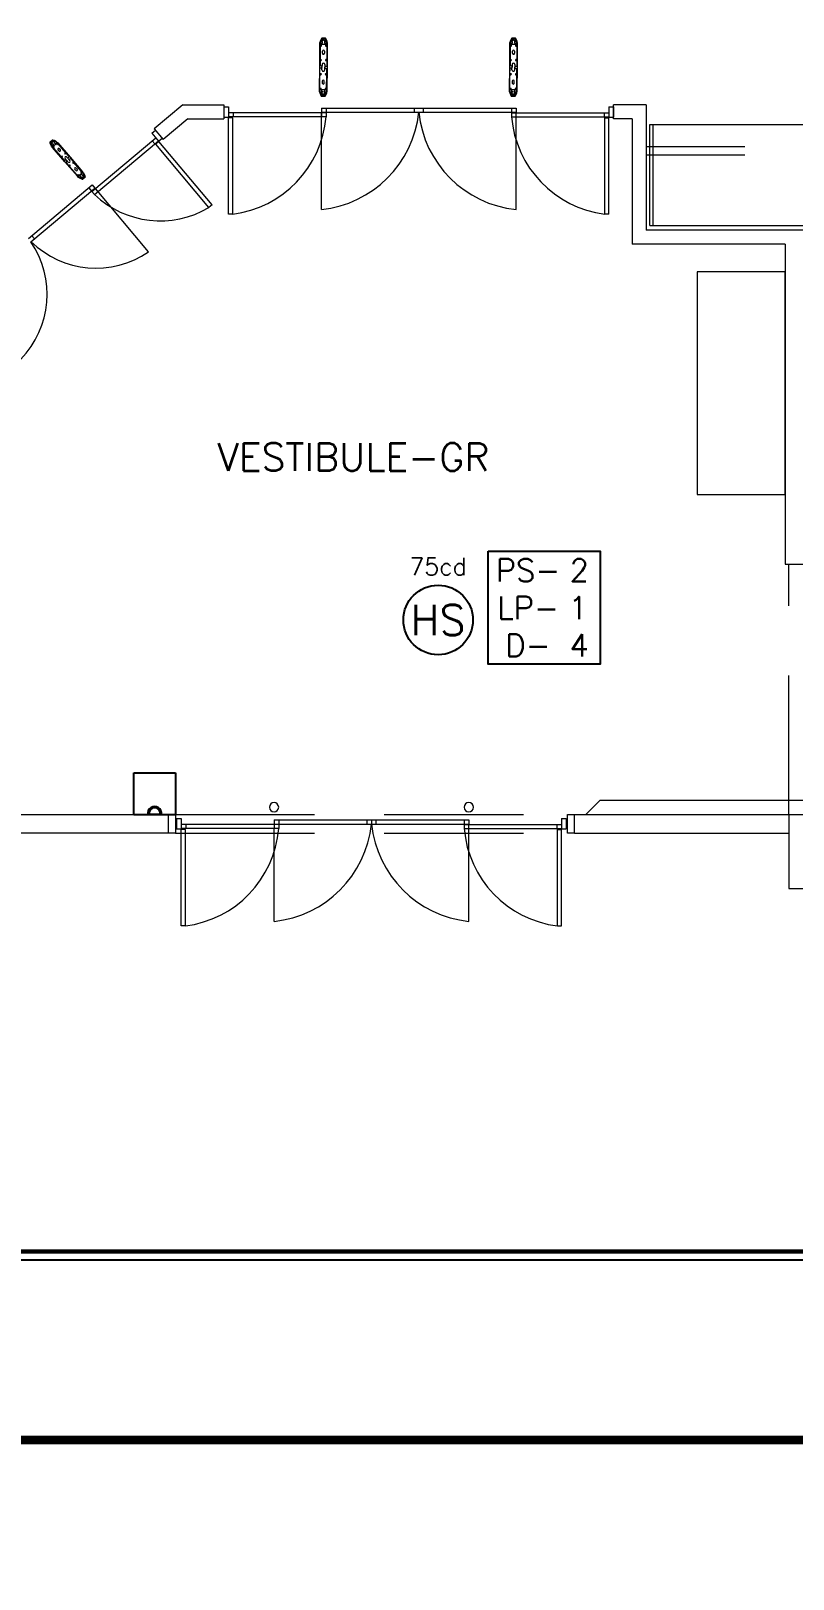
# Model space of a CAD drawing. Header units: inches. Extents: x 0 to 5040, y 0 to 3600.
# Drawn here: x 3618 to 3946, y 0 to 668 of the extents above; entities that cross this region are included whole.
import ezdxf
from ezdxf.enums import TextEntityAlignment as Align

# ---------------------------------------------------------------- set-up
doc = ezdxf.new("R2010")
doc.units = ezdxf.units.IN
doc.header["$LTSCALE"] = 240
doc.header["$MEASUREMENT"] = 0
doc.linetypes.add('XBORDER$0$tb 30x42$0$TB$0$DOT2', pattern=[0.125, 0, -0.125])
doc.linetypes.add('XFLOOR$0$base-fp$0$HIDDEN', pattern=[0.375, 0.25, -0.125])
for name, color, linetype in [('A010-001$0$G-ANNO-SYMB', 3, 'CONTINUOUS'), ('LEADER', 4, 'CONTINUOUS'), ('NOTIFICATION', 6, 'CONTINUOUS'), ('TEXT', 4, 'CONTINUOUS'), ('XBORDER$0$tb 30x42$0$g-anno-symb', 3, 'CONTINUOUS')]:
    doc.layers.add(name, color=color, linetype=linetype)
for name, color, linetype, lineweight in [('XFLOOR$0$base-fp$0$A-CURB-INTR_EXST', 8, 'CONTINUOUS', 18), ('XFLOOR$0$base-fp$0$A-DOOR-EXTR_EXST', 8, 'CONTINUOUS', 18), ('XFLOOR$0$base-fp$0$A-DOOR-INTR_EXST', 8, 'CONTINUOUS', 18), ('XFLOOR$0$base-fp$0$A-EQPM-INTR_EXST', 8, 'CONTINUOUS', 18), ('XFLOOR$0$base-fp$0$A-EQPM-INTR_TACTILE', 8, 'CONTINUOUS', 25), ('XFLOOR$0$base-fp$0$A-EQPM-REFR_EXST', 8, 'CONTINUOUS', 18), ('XFLOOR$0$base-fp$0$A-SOFF-EXTR_EXST', 8, 'XFLOOR$0$base-fp$0$HIDDEN', 18), ('XFLOOR$0$base-fp$0$A-SOFF-INTR_EXST', 8, 'XFLOOR$0$base-fp$0$HIDDEN', 18), ('XFLOOR$0$base-fp$0$A-WALL-EXTR_EXST', 8, 'CONTINUOUS', 18), ('XFLOOR$0$base-fp$0$A-WALL-INTR_EXST', 8, 'CONTINUOUS', 18)]:
    doc.layers.add(name, color=color, linetype=linetype, lineweight=lineweight)
doc.styles.add('A010-001$0$SIMPLEX', font='simplex.shx')
doc.styles.add('NORMAL', font='romans.shx')
doc.styles.add('ROMANS', font='romans.shx', dxfattribs={"width": 0.9})

# ---------------------------------------------------------------- blocks, each defined once
blk = doc.blocks.new('XBORDER')
at = {"layer": 'XBORDER$0$tb 30x42$0$g-anno-symb', "linetype": 'XBORDER$0$tb 30x42$0$TB$0$DOT2'}
blk.add_lwpolyline([(0, 0), (42, 0), (42, 30), (0, 30)], close=True, dxfattribs=at)
at = {"layer": 'XBORDER$0$tb 30x42$0$g-anno-symb', "color": 7, "const_width": 0.0312}
blk.add_lwpolyline([(39.25, 0.5), (39.25, 29.5), (1.25, 29.5), (1.25, 0.5)], close=True, dxfattribs=at)
blk = doc.blocks.new('XFLOOR$0$base-fp$0$TACTILE_SIGN')
at = {"layer": 'XFLOOR$0$base-fp$0$A-EQPM-INTR_TACTILE'}
h = blk.add_hatch(color=256, dxfattribs=at)
h.dxf.hatch_style = 1
edge = h.paths.add_edge_path()
edge.add_line((-5902.02, 3128.12), (-5896.02, 3128.12))
edge.add_arc((-5899.02, 3128.48), 3.02, 353.07224, 546.92776)
edge = h.paths.add_edge_path(flags=16)
edge.add_arc((-5899.02, 3128.6), 2.4, -0.07358, 180.07358, ccw=False)
edge.add_line((-5896.62, 3128.6), (-5901.43, 3128.6))
at = {"layer": 'XFLOOR$0$base-fp$0$A-EQPM-INTR_TACTILE', "color": 8, "linetype": 'XFLOOR$0$base-fp$0$HIDDEN'}
for p, q in [((-5908.02, 3128.12), (-5908.02, 3146.12)), ((-5908.02, 3146.12), (-5890.02, 3146.12)), ((-5890.02, 3146.12), (-5890.02, 3128.12)), ((-5908.02, 3128.12), (-5890.02, 3128.12))]:
    blk.add_line(p, q, dxfattribs=at)
at = {"layer": 'XFLOOR$0$base-fp$0$A-EQPM-INTR_TACTILE'}
for centre, radius, start, end in [((-5899.02, 3128.48), 3.02, 353.07224, 186.92776), ((-5899.02, 3128.6), 2.41, 356.46229, 183.53771)]:
    blk.add_arc(centre, radius, start, end, dxfattribs=at)
blk = doc.blocks.new('XFLOOR')
at = {"layer": 'XFLOOR$0$base-fp$0$A-CURB-INTR_EXST', "color": 8}
for p in [(2193.52, 268.21), (2359.02, 274.21)]:
    blk.add_line(p, (2199.52, 274.21), dxfattribs=at)
at = {"layer": 'XFLOOR$0$base-fp$0$A-CURB-INTR_EXST', "color": 8, "extrusion": (0, 0, -1)}
for centre in [(-2059.02, 271.34), (-2142.99, 271.34)]:
    blk.add_circle(centre, 2, dxfattribs=at)
at = {"layer": 'XFLOOR$0$base-fp$0$A-DOOR-EXTR_EXST', "color": 8}
for p, q in [((2017.02, 266.46), (2017.02, 261.96)), ((2017.02, 266.46), (2019.02, 266.46)), ((2017.02, 261.96), (2019.02, 261.96)), ((2019.02, 266.46), (2019.02, 261.96)), ((2061.02, 263.84), (2019.02, 263.84)), ((2061.02, 262.09), (2019.02, 262.09)), ((2019.02, 220.14), (2019.02, 261.71)), ((2020.77, 261.71), (2019.02, 261.71)), ((2020.77, 220.14), (2020.77, 261.71)), ((2021.02, 263.84), (2021.02, 262.09)), ((2059.02, 265.84), (2059.02, 264.09)), ((2059.02, 265.84), (2142.99, 265.84)), ((2059.02, 264.09), (2142.99, 264.09)), ((2059.02, 222.09), (2059.02, 262.09)), ((2059.09, 263.84), (2059.09, 262.09)), ((2061.02, 265.84), (2061.02, 264.09)), ((2061.02, 263.84), (2061.02, 262.09)), ((2099.09, 265.84), (2099.09, 264.09)), ((2101.02, 265.84), (2101.02, 264.09)), ((2102.93, 265.84), (2102.93, 264.09)), ((2140.99, 265.84), (2140.99, 264.09)), ((2140.99, 263.84), (2140.99, 262.09)), ((2141.04, 263.84), (2183.02, 263.84)), ((2141.04, 262.09), (2183.02, 262.09)), ((2142.93, 263.84), (2142.93, 262.09)), ((2142.99, 265.84), (2142.99, 264.09)), ((2143.02, 222.09), (2143.02, 262.09)), ((2180.99, 263.84), (2180.99, 262.09)), ((2181.24, 261.71), (2182.99, 261.71)), ((2181.24, 220.14), (2181.24, 261.71)), ((2182.99, 220.14), (2182.99, 261.71)), ((2183.02, 266.46), (2183.02, 261.96)), ((2183.02, 266.46), (2185.02, 266.46)), ((2183.02, 261.96), (2185.02, 261.96)), ((2185.02, 266.46), (2185.02, 261.96)), ((2020.77, 220.14), (2019.02, 220.14)), ((2181.24, 220.14), (2182.99, 220.14))]:
    blk.add_line(p, q, dxfattribs=at)
for centre, radius, start, end in [((2015.07, 265.9), 46.11, 277.10603, 355.25713), ((2054.17, 268.94), 47.1, 275.9099, 354.0901), ((2147.88, 268.95), 47.11, 185.91936, 264.08064), ((2186.94, 265.9), 46.11, 184.74287, 262.89397)]:
    blk.add_arc(centre, radius, start, end, dxfattribs=at)
at = {"layer": 'XFLOOR$0$base-fp$0$A-DOOR-INTR_EXST', "color": 8}
for p, q in [((2037.43, 573.46), (2039.43, 573.46)), ((2037.43, 568.96), (2039.43, 568.96)), ((2037.43, 568.96), (2039.43, 568.96)), ((2039.43, 573.46), (2039.43, 568.96)), ((2081.43, 570.84), (2039.43, 570.84)), ((2081.43, 569.09), (2039.43, 569.09)), ((2041.18, 568.71), (2039.43, 568.71)), ((2039.43, 527.14), (2039.43, 568.71)), ((2041.18, 527.14), (2041.18, 568.71)), ((2041.43, 570.84), (2041.43, 569.09)), ((2079.41, 529.09), (2079.41, 570.66)), ((2079.43, 572.84), (2079.43, 571.09)), ((2079.43, 572.84), (2163.39, 572.84)), ((2079.43, 571.09), (2163.39, 571.09)), ((2079.49, 570.84), (2079.49, 569.09)), ((2081.43, 572.84), (2081.43, 571.09)), ((2081.43, 570.84), (2081.43, 569.09)), ((2119.49, 572.84), (2119.49, 571.09)), ((2123.33, 572.84), (2123.33, 571.09)), ((2161.39, 572.84), (2161.39, 571.09)), ((2161.39, 570.84), (2161.39, 569.09)), ((2161.44, 570.84), (2203.43, 570.84)), ((2161.44, 569.09), (2203.43, 569.09)), ((2163.33, 570.84), (2163.33, 569.09)), ((2163.39, 572.84), (2163.39, 571.09)), ((2163.41, 529.09), (2163.41, 570.66)), ((2201.39, 570.84), (2201.39, 569.09)), ((2201.64, 568.71), (2203.39, 568.71)), ((2201.64, 527.09), (2201.64, 568.71)), ((2201.64, 568.71), (2203.39, 568.71)), ((2203.39, 527.09), (2203.39, 568.71)), ((2203.43, 573.46), (2203.43, 568.96)), ((2203.43, 573.46), (2205.43, 573.46)), ((2203.43, 568.96), (2205.43, 568.96)), ((2006.33, 562.07), (2007.86, 563.36)), ((2006.33, 562.07), (2009.22, 558.62)), ((1980.45, 536.93), (2008.02, 560.06)), ((1981.58, 535.59), (2009.14, 558.72)), ((2006.45, 558.75), (2007.58, 557.41)), ((2008.01, 557.28), (2009.35, 558.41)), ((2030.95, 529.95), (2008.01, 557.28)), ((2009.22, 558.62), (2010.75, 559.91)), ((2032.29, 531.08), (2009.35, 558.41)), ((1953.09, 516.58), (1980.66, 539.71)), ((1954.22, 515.24), (1981.78, 538.37)), ((1979.13, 538.43), (1980.25, 537.09)), ((1980.41, 536.9), (1981.54, 535.56)), ((1980.66, 539.71), (1981.78, 538.37)), ((1981.89, 538.14), (1983.02, 536.8)), ((2004.94, 510.81), (1982, 538.14)), ((2032.29, 531.08), (2030.95, 529.95)), ((2041.18, 527.14), (2039.43, 527.14)), ((2203.39, 527.09), (2201.64, 527.09)), ((2203.39, 527.09), (2201.64, 527.09)), ((1954.56, 517.82), (1955.69, 516.48)), ((2020.77, 261.71), (2019.02, 261.71)), ((2020.77, 261.71), (2019.02, 261.71)), ((2021.02, 263.84), (2021.02, 262.09)), ((2021.02, 263.84), (2021.02, 262.09))]:
    blk.add_line(p, q, dxfattribs=at)
for centre, radius, start, end in [((2035.47, 572.9), 46.12, 277.10884, 355.25432), ((2074.56, 575.94), 47.1, 275.9099, 354.0901), ((2168.26, 575.94), 47.1, 185.9099, 264.0901), ((2207.53, 573.02), 46.31, 184.87268, 262.68957), ((2010, 565.48), 41.25, 226.44667, 300.52676), ((1920.78, 492.61), 40.37, 315.91621, 34.09214), ((1982.31, 544.24), 40.37, 225.90565, 304.09394)]:
    blk.add_arc(centre, radius, start, end, dxfattribs=at)
at = {"layer": 'XFLOOR$0$base-fp$0$A-EQPM-INTR_EXST', "color": 8}
for p, q in [((2079.5, 601.58), (2080.04, 602.44)), ((2079.5, 601.3), (2079.5, 601.58)), ((2079.95, 601.3), (2079.5, 601.3)), ((2081.15, 602.75), (2079.62, 602.76)), ((2079.78, 601.3), (2079.78, 601.54)), ((2079.95, 600.85), (2079.95, 601.3)), ((2080.04, 602.44), (2080.73, 602.44)), ((2080.73, 602.44), (2081.26, 601.57)), ((2080.81, 601.29), (2080.8, 600.84)), ((2081.26, 601.29), (2080.81, 601.29)), ((2080.98, 601.29), (2080.98, 601.53)), ((2081.26, 601.57), (2081.26, 601.29)), ((2161.43, 601.58), (2161.97, 602.44)), ((2161.43, 601.3), (2161.43, 601.58)), ((2161.88, 601.3), (2161.43, 601.3)), ((2163.08, 602.75), (2161.55, 602.76)), ((2161.71, 601.3), (2161.71, 601.54)), ((2161.88, 600.85), (2161.88, 601.3)), ((2161.97, 602.44), (2162.66, 602.44)), ((2162.66, 602.44), (2163.19, 601.57)), ((2162.74, 601.29), (2162.73, 600.84)), ((2163.19, 601.29), (2162.74, 601.29)), ((2162.9, 601.29), (2162.91, 601.53)), ((2163.19, 601.57), (2163.19, 601.29)), ((2078.9, 599.61), (2078.86, 593.77)), ((2078.9, 600.05), (2079.29, 600.04)), ((2078.9, 599.61), (2079.29, 599.61)), ((2079.65, 600.33), (2079.66, 600.85)), ((2081.09, 600.32), (2079.65, 600.33)), ((2079.66, 600.85), (2079.95, 600.85)), ((2079.91, 596.51), (2079.92, 597.38)), ((2080.79, 597.37), (2080.78, 596.5)), ((2080.8, 600.84), (2081.1, 600.84)), ((2081.1, 600.84), (2081.09, 600.32)), ((2081.83, 599.59), (2081.44, 599.59)), ((2081.84, 600.02), (2081.45, 600.03)), ((2081.83, 599.59), (2081.79, 593.75)), ((2160.83, 599.61), (2160.78, 593.77)), ((2160.83, 600.05), (2161.22, 600.04)), ((2160.83, 599.61), (2161.22, 599.61)), ((2161.58, 600.85), (2161.88, 600.85)), ((2161.58, 600.33), (2161.58, 600.85)), ((2163.02, 600.32), (2161.58, 600.33)), ((2161.84, 596.51), (2161.84, 597.38)), ((2162.71, 597.37), (2162.71, 596.5)), ((2162.73, 600.84), (2163.02, 600.84)), ((2163.02, 600.84), (2163.02, 600.32)), ((2163.76, 599.59), (2163.37, 599.59)), ((2163.77, 600.02), (2163.38, 600.03)), ((2163.76, 599.59), (2163.72, 593.75)), ((2078.81, 587.68), (2078.83, 590)), ((2079.2, 587.68), (2078.81, 587.68)), ((2079.27, 590), (2078.83, 590)), ((2078.85, 593.34), (2078.84, 591.02)), ((2079.28, 591.02), (2078.84, 591.02)), ((2079.24, 593.33), (2078.85, 593.34)), ((2078.86, 593.77), (2079.25, 593.77)), ((2079.27, 590.09), (2079.27, 590)), ((2079.56, 590.09), (2079.27, 590.09)), ((2079.28, 590.92), (2079.28, 591.02)), ((2079.56, 590.92), (2079.28, 590.92)), ((2079.56, 590.83), (2079.56, 590.92)), ((2079.69, 590.83), (2079.56, 590.83)), ((2079.56, 590.18), (2079.56, 590.09)), ((2079.69, 590.18), (2079.56, 590.18)), ((2079.68, 589.36), (2079.69, 590.5)), ((2079.7, 591.65), (2079.69, 590.5)), ((2080.9, 589.35), (2080.91, 590.5)), ((2080.92, 591.64), (2080.91, 590.5)), ((2080.91, 590.82), (2081.04, 590.82)), ((2080.91, 590.17), (2081.04, 590.17)), ((2081.04, 590.82), (2081.04, 590.91)), ((2081.04, 590.91), (2081.33, 590.91)), ((2081.04, 590.17), (2081.04, 590.08)), ((2081.04, 590.08), (2081.32, 590.08)), ((2081.32, 590.08), (2081.32, 589.98)), ((2081.32, 589.98), (2081.76, 589.98)), ((2081.33, 591), (2081.77, 591)), ((2081.33, 590.91), (2081.33, 591)), ((2081.36, 587.67), (2081.75, 587.66)), ((2081.79, 593.75), (2081.4, 593.75)), ((2081.4, 593.32), (2081.79, 593.32)), ((2081.75, 587.66), (2081.76, 589.98)), ((2081.79, 593.32), (2081.77, 591)), ((2160.74, 587.68), (2160.76, 590)), ((2161.13, 587.68), (2160.74, 587.68)), ((2160.78, 593.34), (2160.76, 591.02)), ((2161.21, 591.02), (2160.76, 591.02)), ((2161.2, 590), (2160.76, 590)), ((2160.78, 593.77), (2161.18, 593.77)), ((2161.17, 593.33), (2160.78, 593.34)), ((2161.2, 590.92), (2161.21, 591.02)), ((2161.49, 590.92), (2161.2, 590.92)), ((2161.2, 590.09), (2161.2, 590)), ((2161.49, 590.09), (2161.2, 590.09)), ((2161.49, 590.83), (2161.49, 590.92)), ((2161.62, 590.83), (2161.49, 590.83)), ((2161.49, 590.18), (2161.49, 590.09)), ((2161.62, 590.18), (2161.49, 590.18)), ((2161.61, 589.36), (2161.62, 590.5)), ((2161.63, 591.65), (2161.62, 590.5)), ((2162.83, 589.35), (2162.84, 590.5)), ((2162.85, 591.64), (2162.84, 590.5)), ((2162.84, 590.82), (2162.97, 590.82)), ((2162.84, 590.17), (2162.97, 590.17)), ((2162.97, 590.17), (2162.96, 590.08)), ((2162.96, 590.08), (2163.25, 590.08)), ((2162.97, 590.82), (2162.97, 590.91)), ((2162.97, 590.91), (2163.26, 590.91)), ((2163.25, 590.08), (2163.25, 589.98)), ((2163.25, 589.98), (2163.69, 589.98)), ((2163.26, 591), (2163.7, 591)), ((2163.26, 590.91), (2163.26, 591)), ((2163.28, 587.67), (2163.68, 587.66)), ((2163.72, 593.75), (2163.33, 593.75)), ((2163.33, 593.32), (2163.72, 593.32)), ((2163.68, 587.66), (2163.69, 589.98)), ((2163.72, 593.32), (2163.7, 591)), ((2078.76, 580.98), (2079.15, 580.97)), ((2078.77, 581.41), (2078.81, 587.25)), ((2078.77, 581.41), (2079.16, 581.41)), ((2078.81, 587.25), (2079.2, 587.25)), ((2079.82, 584.5), (2079.81, 583.63)), ((2080.68, 583.62), (2080.69, 584.49)), ((2081.7, 581.39), (2081.31, 581.39)), ((2081.7, 580.95), (2081.31, 580.96)), ((2081.74, 587.23), (2081.35, 587.23)), ((2081.7, 581.39), (2081.74, 587.23)), ((2160.69, 581.41), (2160.74, 587.25)), ((2160.69, 581.41), (2161.09, 581.41)), ((2160.69, 580.98), (2161.08, 580.97)), ((2160.74, 587.25), (2161.13, 587.25)), ((2161.75, 584.5), (2161.74, 583.63)), ((2162.61, 583.62), (2162.62, 584.49)), ((2163.63, 581.39), (2163.24, 581.39)), ((2163.63, 580.95), (2163.24, 580.96)), ((2163.67, 587.23), (2163.28, 587.23)), ((2163.63, 581.39), (2163.67, 587.23)), ((2079.79, 579.71), (2079.34, 579.71)), ((2079.34, 579.71), (2079.34, 579.43)), ((2079.34, 579.43), (2079.87, 578.56)), ((2080.98, 578.24), (2079.45, 578.25)), ((2079.51, 580.68), (2079.5, 580.16)), ((2079.5, 580.16), (2079.8, 580.16)), ((2080.95, 580.67), (2079.51, 580.68)), ((2079.62, 579.71), (2079.62, 579.47)), ((2079.8, 580.16), (2079.79, 579.71)), ((2079.87, 578.56), (2080.56, 578.56)), ((2080.56, 578.56), (2081.1, 579.42)), ((2080.65, 580.15), (2080.94, 580.15)), ((2080.65, 579.7), (2080.65, 580.15)), ((2081.1, 579.7), (2080.65, 579.7)), ((2080.82, 579.7), (2080.82, 579.47)), ((2080.94, 580.15), (2080.95, 580.67)), ((2081.1, 579.42), (2081.1, 579.7)), ((2161.72, 579.71), (2161.27, 579.71)), ((2161.27, 579.71), (2161.27, 579.43)), ((2161.27, 579.43), (2161.8, 578.56)), ((2162.9, 578.24), (2161.37, 578.25)), ((2161.44, 580.68), (2161.43, 580.16)), ((2161.43, 580.16), (2161.73, 580.16)), ((2162.88, 580.67), (2161.44, 580.68)), ((2161.55, 579.71), (2161.55, 579.47)), ((2161.73, 580.16), (2161.72, 579.71)), ((2161.8, 578.56), (2162.49, 578.56)), ((2162.49, 578.56), (2163.03, 579.42)), ((2162.58, 580.15), (2162.87, 580.15)), ((2162.58, 579.7), (2162.58, 580.15)), ((2163.03, 579.7), (2162.58, 579.7)), ((2162.75, 579.7), (2162.74, 579.47)), ((2162.87, 580.15), (2162.88, 580.67)), ((2163.03, 579.42), (2163.03, 579.7)), ((1962.6, 558.17), (1963.59, 559.03)), ((1963.5, 558.59), (1963.05, 558.2)), ((1963.05, 558.2), (1963.19, 557.34)), ((1963.19, 557.34), (1963.34, 557.16)), ((1963.34, 557.16), (1963.64, 557.41)), ((1963.53, 557.32), (1963.39, 557.47)), ((1964.33, 558.33), (1963.5, 558.59)), ((1963.64, 557.41), (1963.89, 557.12)), ((1963.67, 556.01), (1963.92, 556.23)), ((1963.89, 557.12), (1963.7, 556.95)), ((1963.7, 556.95), (1963.99, 556.62)), ((1963.91, 555.73), (1964.17, 555.95)), ((1963.91, 555.73), (1967.19, 551.94)), ((1963.99, 556.62), (1964.92, 557.43)), ((1964.3, 557.99), (1964.17, 558.14)), ((1964.19, 557.89), (1964.49, 558.15)), ((1964.45, 557.6), (1964.19, 557.89)), ((1964.49, 558.15), (1964.33, 558.33)), ((1964.64, 557.76), (1964.45, 557.6)), ((1964.92, 557.43), (1964.64, 557.76)), ((1965.57, 557.66), (1965.32, 557.44)), ((1965.82, 557.38), (1965.57, 557.16)), ((1965.82, 557.38), (1969.1, 553.59)), ((1965.83, 554.86), (1966.32, 554.3)), ((1966.89, 554.79), (1966.4, 555.35)), ((1967.19, 551.94), (1967.45, 552.16)), ((1967.69, 551.87), (1967.44, 551.65)), ((1967.44, 551.65), (1968.73, 550.15)), ((1969.02, 550.4), (1968.73, 550.15)), ((1969.1, 553.59), (1968.84, 553.37)), ((1970.22, 549.56), (1968.94, 551.05)), ((1969.08, 550.34), (1969.02, 550.4)), ((1969.26, 550.5), (1969.08, 550.34)), ((1969.09, 553.08), (1969.34, 553.3)), ((1969.31, 550.44), (1969.26, 550.5)), ((1969.4, 550.51), (1969.31, 550.44)), ((1969.6, 549.73), (1969.31, 549.49)), ((1970.61, 547.98), (1969.31, 549.49)), ((1969.34, 553.3), (1970.64, 551.8)), ((1969.73, 549.96), (1969.54, 549.8)), ((1969.54, 549.8), (1969.6, 549.73)), ((1969.76, 550.09), (1969.68, 550.02)), ((1969.68, 550.02), (1969.73, 549.96)), ((1971.01, 550.24), (1969.73, 551.73)), ((1970.19, 551.2), (1970.27, 551.27)), ((1970.22, 551.33), (1970.41, 551.49)), ((1970.27, 551.27), (1970.22, 551.33)), ((1970.35, 551.55), (1970.64, 551.8)), ((1970.41, 551.49), (1970.35, 551.55)), ((1970.55, 550.77), (1970.64, 550.85)), ((1970.86, 548.2), (1970.61, 547.98)), ((1970.64, 550.85), (1970.69, 550.79)), ((1970.69, 550.79), (1970.87, 550.95)), ((1970.85, 547.7), (1971.11, 547.92)), ((1974.13, 543.91), (1970.85, 547.7)), ((1970.87, 550.95), (1970.93, 550.89)), ((1970.93, 550.89), (1971.22, 551.14)), ((1972.51, 549.63), (1971.22, 551.14)), ((1972.26, 549.41), (1972.51, 549.63)), ((1972.76, 549.35), (1972.51, 549.13)), ((1976.04, 545.56), (1972.76, 549.35)), ((1973.55, 545.94), (1973.06, 546.5)), ((1973.63, 546.99), (1974.12, 546.42)), ((1974.13, 543.91), (1974.38, 544.13)), ((1974.38, 543.63), (1974.63, 543.85)), ((1975.03, 543.86), (1975.96, 544.66)), ((1975.31, 543.52), (1975.03, 543.86)), ((1975.5, 543.69), (1975.31, 543.52)), ((1975.46, 543.14), (1975.76, 543.39)), ((1975.62, 542.96), (1975.46, 543.14)), ((1975.76, 543.39), (1975.5, 543.69)), ((1976.45, 542.69), (1975.62, 542.96)), ((1975.65, 543.3), (1975.78, 543.14)), ((1976.04, 545.56), (1975.78, 545.34)), ((1975.96, 544.66), (1976.25, 544.33)), ((1976.28, 545.27), (1976.03, 545.06)), ((1976.25, 544.33), (1976.06, 544.17)), ((1976.06, 544.17), (1976.31, 543.87)), ((1976.31, 543.87), (1976.61, 544.13)), ((1976.36, 542.25), (1977.35, 543.11)), ((1976.42, 543.97), (1976.56, 543.82)), ((1976.9, 543.08), (1976.45, 542.69)), ((1976.61, 544.13), (1976.76, 543.95)), ((1976.76, 543.95), (1976.9, 543.08)), ((2241.43, 502.21), (2241.43, 406.21)), ((2279.43, 502.21), (2241.43, 502.21)), ((2279.43, 406.21), (2279.43, 502.21)), ((2241.43, 406.21), (2279.43, 406.21))]:
    blk.add_line(p, q, dxfattribs=at)
at = {"layer": 'XFLOOR$0$base-fp$0$A-EQPM-INTR_EXST', "color": 8, "flags": 128}
for points in [[(2081.23, 602.94), (2079.56, 602.96, 0.158935), (2078.62, 600.07), (2078.55, 590.51), (2078.48, 580.95, 0.158935), (2079.37, 578.06), (2081.04, 578.04, 0.158935), (2081.98, 580.93), (2082.05, 590.49), (2082.12, 600.05, 0.158935)], [(2163.15, 602.94), (2161.49, 602.96, 0.158935), (2160.55, 600.07), (2160.48, 590.51), (2160.41, 580.95, 0.158935), (2161.3, 578.06), (2162.97, 578.04, 0.158935), (2163.91, 580.93), (2163.98, 590.49), (2164.05, 600.05, 0.158935)], [(1962.44, 558.26), (1963.53, 559.2, -0.158935), (1965.74, 557.83), (1971.11, 551.62), (1976.48, 545.42, -0.158935), (1977.51, 543.03), (1976.42, 542.09, -0.158935), (1974.21, 543.45), (1968.84, 549.66), (1963.47, 555.87, -0.158935)]]:
    blk.add_lwpolyline(points, format="xyb", close=True, dxfattribs=at)
at = {"layer": 'XFLOOR$0$base-fp$0$A-EQPM-INTR_EXST', "color": 8}
for centre, radius, start, end in [((2083.55, 600.27), 4.65, 147.54876, 182.70844), ((2080.38, 601.53), 0.597, 359.58012, 179.58012), ((2077.19, 600.31), 4.65, 356.4518, 31.61148), ((2165.48, 600.27), 4.65, 147.54876, 182.70844), ((2162.31, 601.53), 0.597, 359.58012, 179.58012), ((2159.12, 600.31), 4.65, 356.4518, 31.61148), ((2079.29, 599.83), 0.218, 269.58012, 89.58012), ((2080.34, 596.5), 0.435, 179.58012, 359.58012), ((2080.35, 597.37), 0.435, 359.58012, 179.58012), ((2081.44, 599.81), 0.218, 89.58012, 269.58012), ((2161.22, 599.83), 0.218, 269.58012, 89.58012), ((2162.28, 597.37), 0.435, 359.58012, 179.58012), ((2162.27, 596.5), 0.435, 179.58012, 359.58012), ((2163.37, 599.81), 0.218, 89.58012, 269.58012), ((2079.2, 587.46), 0.218, 269.58012, 89.58012), ((2079.25, 593.55), 0.218, 269.58012, 89.58012), ((2080.29, 589.35), 0.609, 179.58012, 359.58012), ((2080.31, 591.65), 0.609, 359.58012, 179.58012), ((2081.35, 587.45), 0.218, 89.58012, 269.58012), ((2081.4, 593.54), 0.218, 89.58012, 269.58012), ((2161.13, 587.46), 0.218, 269.58012, 89.58012), ((2161.17, 593.55), 0.218, 269.58012, 89.58012), ((2162.22, 589.35), 0.609, 179.58012, 359.58012), ((2162.24, 591.65), 0.609, 359.58012, 179.58012), ((2163.28, 587.45), 0.218, 89.58012, 269.58012), ((2163.33, 593.54), 0.218, 89.58012, 269.58012), ((2083.41, 580.69), 4.65, 176.4518, 211.61148), ((2079.16, 581.19), 0.218, 269.58012, 89.58012), ((2080.25, 583.63), 0.435, 179.58012, 359.58012), ((2080.26, 584.5), 0.435, 359.58012, 179.58012), ((2077.05, 580.73), 4.65, 327.54876, 2.70844), ((2081.31, 581.18), 0.218, 89.58012, 269.58012), ((2165.34, 580.69), 4.65, 176.4518, 211.61148), ((2161.08, 581.19), 0.218, 269.58012, 89.58012), ((2162.18, 583.63), 0.435, 179.58012, 359.58012), ((2162.18, 584.5), 0.435, 359.58012, 179.58012), ((2158.98, 580.73), 4.65, 327.54876, 2.70844), ((2163.24, 581.18), 0.218, 89.58012, 269.58012), ((2080.22, 579.47), 0.597, 179.58012, 359.58012), ((2162.15, 579.47), 0.597, 179.58012, 359.58012), ((1966.55, 558.79), 4, 188.81126, 223.97093), ((1963.78, 557.81), 0.513, 40.84261, 220.84261), ((1962.41, 555.21), 4, 37.71429, 72.87397), ((1964.05, 556.09), 0.187, 310.84261, 130.84261), ((1965.44, 557.3), 0.187, 130.84261, 310.84261), ((1966.12, 555.11), 0.374, 40.84261, 220.84261), ((1966.61, 554.54), 0.374, 220.84261, 40.84261), ((1967.57, 552.02), 0.187, 310.84261, 130.84261), ((1968.97, 553.22), 0.187, 130.84261, 310.84261), ((1969.33, 551.39), 0.523, 40.84261, 220.84261), ((1970.62, 549.9), 0.523, 220.84261, 40.84261), ((1970.98, 548.06), 0.187, 310.84261, 130.84261), ((1972.38, 549.27), 0.187, 130.84261, 310.84261), ((1973.35, 546.74), 0.374, 40.84261, 220.84261), ((1973.83, 546.18), 0.374, 220.84261, 40.84261), ((1974.51, 543.99), 0.187, 310.84261, 130.84261), ((1977.54, 546.07), 4, 217.71429, 252.87397), ((1975.9, 545.2), 0.187, 130.84261, 310.84261), ((1976.17, 543.48), 0.513, 220.84261, 40.84261), ((1973.4, 542.5), 4, 8.81126, 43.97093)]:
    blk.add_arc(centre, radius, start, end, dxfattribs=at)
at = {"layer": 'XFLOOR$0$base-fp$0$A-EQPM-REFR_EXST', "color": 8}
for p, q in [((2221.02, 522.21), (2221.02, 565.71)), ((2221.02, 565.71), (2800.02, 565.71)), ((2222.52, 522.21), (2222.52, 565.71)), ((2221.02, 522.21), (2800.02, 522.21))]:
    blk.add_line(p, q, dxfattribs=at)
at = {"layer": 'XFLOOR$0$base-fp$0$A-SOFF-EXTR_EXST', "color": 8}
for p, q in [((2016.52, 268.21), (2185.52, 268.21)), ((2016.52, 260.21), (2185.52, 260.21))]:
    blk.add_line(p, q, dxfattribs=at)
at = {"layer": 'XFLOOR$0$base-fp$0$A-SOFF-INTR_EXST', "color": 8}
for p, q in [((2802.02, 556.21), (2219.43, 556.21)), ((2802.02, 552.59), (2219.43, 552.59)), ((2281.05, 268.21), (2281.05, 376.21))]:
    blk.add_line(p, q, dxfattribs=at)
at = {"layer": 'XFLOOR$0$base-fp$0$A-WALL-EXTR_EXST', "color": 8}
for p, q in [((700.52, 268.21), (2013.52, 268.21)), ((2013.52, 260.21), (2013.52, 268.21)), ((2013.52, 268.21), (2016.52, 268.21)), ((2016.52, 268.21), (2016.52, 260.21)), ((2185.52, 260.21), (2185.52, 268.21)), ((2185.52, 268.21), (2188.52, 268.21)), ((2188.52, 260.21), (2188.52, 268.21)), ((2188.52, 268.21), (2369.02, 268.21)), ((2281.02, 268.21), (2281.02, 236.21)), ((2013.52, 260.21), (1921.02, 260.21)), ((2016.52, 260.21), (2013.52, 260.21)), ((2188.52, 260.21), (2185.52, 260.21)), ((2188.52, 260.21), (2281.02, 260.21)), ((2281.02, 236.21), (2377.02, 236.21))]:
    blk.add_line(p, q, dxfattribs=at)
at = {"layer": 'XFLOOR$0$base-fp$0$A-WALL-INTR_EXST', "color": 8}
for p, q in [((2019.63, 574.21), (2007.38, 563.93)), ((2019.63, 574.21), (2037.43, 574.21)), ((2037.43, 574.21), (2037.43, 568.21)), ((2219.43, 574.21), (2205.43, 574.21)), ((2205.43, 568.21), (2205.43, 574.21)), ((2219.43, 574.21), (2219.43, 520.21)), ((2021.82, 568.21), (2011.23, 559.33)), ((2021.82, 568.21), (2037.43, 568.21)), ((2037.43, 573.46), (2037.43, 568.96)), ((2205.43, 573.46), (2205.43, 568.96)), ((2213.43, 568.21), (2205.43, 568.21)), ((2213.43, 568.21), (2213.43, 514.21)), ((2007.38, 563.93), (2011.23, 559.33)), ((2279.43, 514.21), (2213.43, 514.21)), ((2802.02, 520.21), (2219.43, 520.21)), ((2279.43, 514.21), (2279.43, 376.21)), ((2279.43, 376.21), (2369.03, 376.21))]:
    blk.add_line(p, q, dxfattribs=at)
at = {"layer": 'XFLOOR$0$base-fp$0$A-EQPM-INTR_TACTILE', "color": 8}
blk.add_blockref('XFLOOR$0$base-fp$0$TACTILE_SIGN', (7906.55, -2859.9), dxfattribs=at)
blk = doc.blocks.new('PC2R')
at = {"layer": 'NOTIFICATION'}
blk.add_circle((0, 0), 0.125, dxfattribs=at)
at = {"layer": 'NOTIFICATION', "color": 2, "style": 'ROMANS'}
blk.add_text('HS', height=0.10938, dxfattribs=at).set_placement((0, 0), align=Align.MIDDLE)
blk.add_attdef('115CD', text='', height=0.0625, dxfattribs=at).set_placement((0, 0.1609), align=Align.CENTER)
blk = doc.blocks.new('A$C5E320BCF')
at = {"layer": 'NOTIFICATION'}
blk.add_lwpolyline([(0, 0.4062), (0.4024, 0.4062), (0.4024, 0), (0, 0)], close=True, dxfattribs=at)
at = {"layer": 'NOTIFICATION', "color": 2, "insert": (0.1437, 0.2022), "char_height": 0.08097, "width": 0.676855, "attachment_point": 5, "style": 'NORMAL'}
blk.add_mtext('PS-\\PLP-\\PD-', dxfattribs=at)
at = {"layer": 'NOTIFICATION', "color": 2, "style": 'NORMAL', "flags": 4}
for tag, p in [('PS', (0.2955, 0.3371)), ('LP', (0.2955, 0.2022)), ('D', (0.2955, 0.0672))]:
    blk.add_attdef(tag, text='', height=0.081, dxfattribs=at).set_placement(p, align=Align.MIDDLE_LEFT)

msp = doc.modelspace()

# ---------------------------------------------------------------- linework, layer by layer
at = {"layer": 'TEXT', "linetype": 'Continuous'}
msp.add_line((4273.12, 137.52), (1392.7, 137.52), dxfattribs=at)
at = {"layer": 'TEXT', "linetype": 'Continuous', "const_width": 1.88}
msp.add_lwpolyline([(4392.67, 141.27), (1388.95, 141.27)], dxfattribs=at)

# ---------------------------------------------------------------- block references
at = {"layer": 'LEADER', "xscale": 120, "yscale": 120, "zscale": 120}
msp.add_blockref('XBORDER', (0, 0), dxfattribs=at)
at = {"layer": 'LEADER'}
msp.add_blockref('XFLOOR', (1663.69, 61.54), dxfattribs=at)
at = {"layer": 'NOTIFICATION'}
ref = msp.add_blockref('A$C5E320BCF', (3815.03, 394.62), dxfattribs=dict(at, xscale=120, yscale=120, zscale=120))
ref.add_attrib('PS', '2', dxfattribs={"color": 2, "height": 9.72, "style": 'NORMAL', "flags": 4}).set_placement((3850.13, 435.08), align=Align.MIDDLE_LEFT)
ref.add_attrib('LP', '1', dxfattribs={"color": 2, "height": 9.72, "style": 'NORMAL', "flags": 4}).set_placement((3849.64, 418.88), align=Align.MIDDLE_LEFT)
ref.add_attrib('D', '4', dxfattribs={"color": 2, "height": 9.72, "style": 'NORMAL', "flags": 4}).set_placement((3850.13, 402.68), align=Align.MIDDLE_LEFT)
at = {"layer": 'NOTIFICATION', "xscale": 120, "yscale": 120, "zscale": 120}
msp.add_blockref('PC2R', (3793.46, 413.64), dxfattribs=at).add_auto_attribs({'115CD': '75cd'})

# ---------------------------------------------------------------- texts
at = {"layer": 'A010-001$0$G-ANNO-SYMB', "insert": (3756.89, 489.89), "char_height": 12, "width": 163.9378, "attachment_point": 2, "style": 'A010-001$0$SIMPLEX'}
msp.add_mtext('VESTIBULE-GR', dxfattribs=at)

doc.saveas('drawing.dxf')
